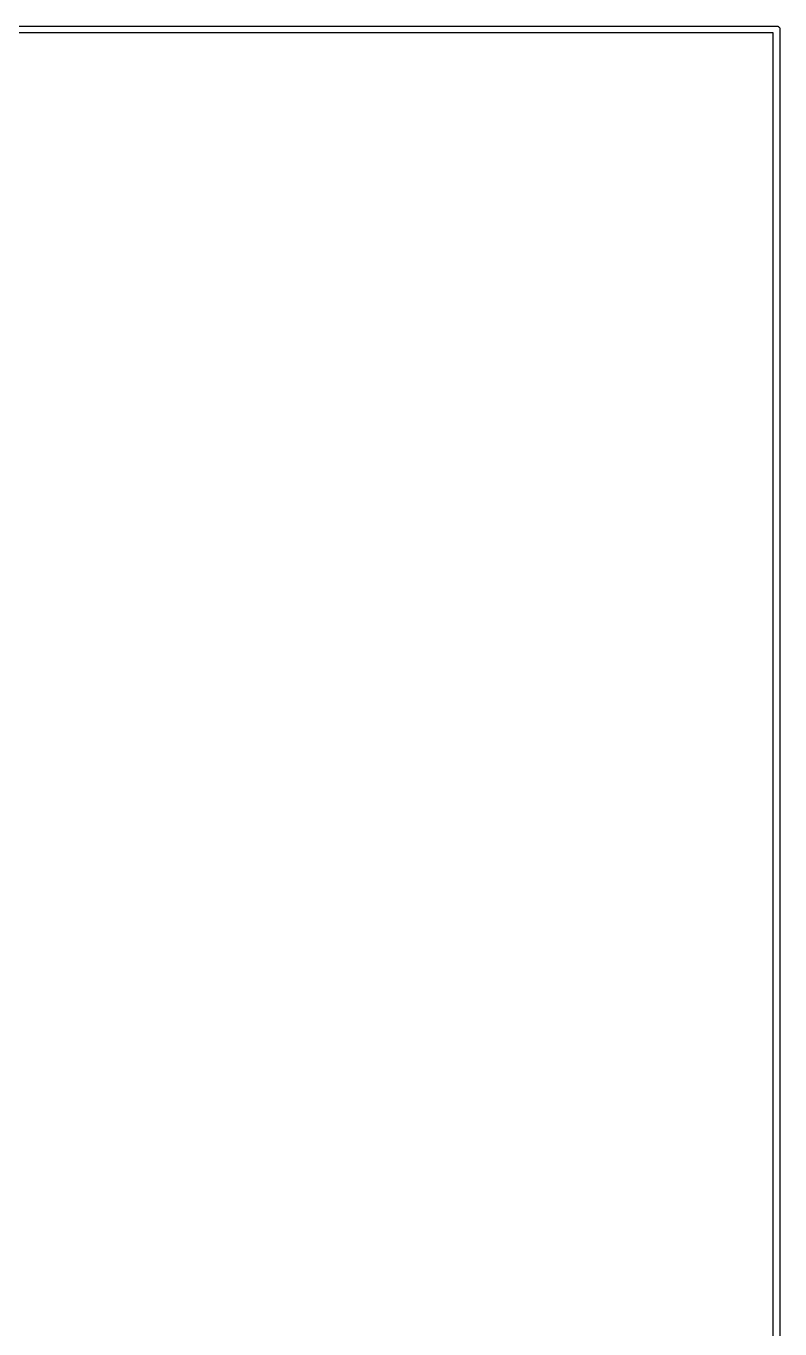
# Model space of a CAD drawing. Extents: x 1 to 169, y -122 to 5.
# Drawn here: x 58.67 to 75.08, y -93.27 to -64.92 of the extents above; entities that cross this region are included whole.
import ezdxf

# ---------------------------------------------------------------- set-up
doc = ezdxf.new("R2010")
doc.units = 0
doc.header["$MEASUREMENT"] = 0
doc.layers.add('BLACK', color=7, linetype='CONTINUOUS')

msp = doc.modelspace()

# ---------------------------------------------------------------- linework, layer by layer
at = {"layer": 'BLACK', "linetype": 'CONTINUOUS'}
for p, q in [((10.0037, -64.925), (74.9963, -64.925)), ((74.925, -65.075), (10.075, -65.075)), ((74.925, -109.925), (74.925, -65.075)), ((74.9963, -64.925), (75, -64.9246)), ((75, -64.9246), (75.0037, -64.925)), ((75.0037, -64.925), (75.0147, -64.9261)), ((75.0147, -64.9261), (75.0288, -64.9304)), ((75.0288, -64.9304), (75.0419, -64.9373)), ((75.0419, -64.9373), (75.0533, -64.9467)), ((75.0533, -64.9467), (75.0627, -64.9581)), ((75.0627, -64.9581), (75.0696, -64.9712)), ((75.0696, -64.9712), (75.0739, -64.9853)), ((75.0739, -64.9853), (75.0754, -65)), ((75.0754, -65), (75.075, -65.0037)), ((75.075, -65.0037), (75.075, -109.996))]:
    msp.add_line(p, q, dxfattribs=at)

doc.saveas('drawing.dxf')
